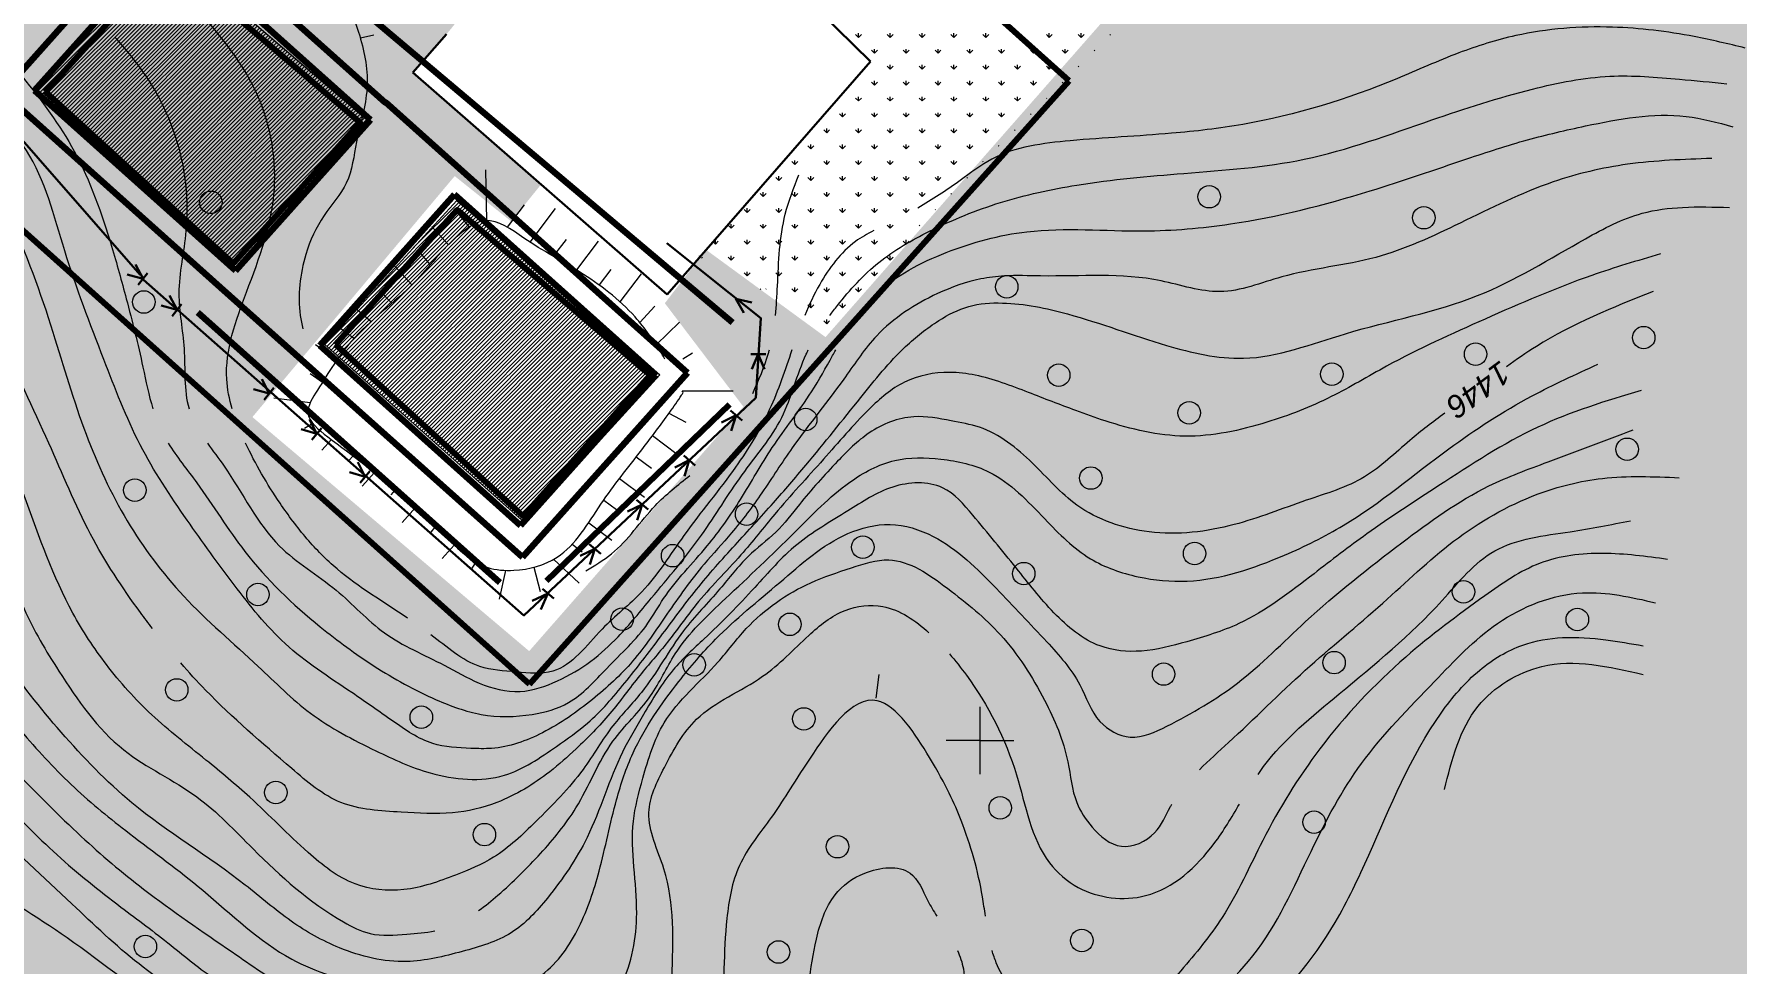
# Model space of a CAD drawing. Header units: millimetres. Extents: x 5637 to 6048, y 3385 to 3927.
# Drawn here: x 5774.3 to 5850, y 3426.3 to 3467.7 of the extents above; entities that cross this region are included whole.
import ezdxf

# ---------------------------------------------------------------- set-up
doc = ezdxf.new("R2010")
doc.units = ezdxf.units.MM
for name, color, linetype in [('Contour Lines', 253, 'Continuous'), ('net', 250, 'Continuous'), ('trees old', 116, 'Continuous')]:
    doc.layers.add(name, color=color, linetype=linetype)
doc.layers.add('dr', color=7, linetype='Continuous', lineweight=30, true_color=0x424d8a)
for name, color, linetype, lineweight in [('fences', 224, 'ограждение1', 80), ('ground 1', 7, 'Continuous', 30), ('hatch', 253, 'Continuous', 13), ('road', 19, 'Continuous', 30), ('wall', 7, 'Continuous', 80)]:
    doc.layers.add(name, color=color, linetype=linetype, lineweight=lineweight)
doc.layers.add('plants1', color=7, linetype='Continuous', true_color=0x89ee5d)
doc.styles.add('Arial cursiv 2.0', font='ariali.ttf', dxfattribs={"height": 2})
doc.linetypes.add('ограждение1', pattern='A,0.25,-0.1,[133,ltypeshp.shx,S=0.1,R=0,X=-0.1,Y=0],-0.1,1', length=1.45)
pattern_1 = [(90, (2816.3681, -1263.7476), (-0.70710678, 0.70710678), [0.1875, -1.22671356]), (45, (2816.3681, -1263.7476), (-0.70710678, 0.70710678), [0.1875, -0.8125]), (135, (2816.3681, -1263.7476), (-0.70710678, -0.70710678), [0.1875, -0.8125])]

# ---------------------------------------------------------------- blocks, each defined once
blk = doc.blocks.new('net')
at = {"layer": 'ground 1', "color": 3, "lineweight": 15}
for p, q in [((0, 3), (0, -3)), ((0, 0), (-3, 0)), ((0, 0), (3, 0))]:
    blk.add_line(p, q, dxfattribs=at)

msp = doc.modelspace()

# ---------------------------------------------------------------- hatches: boundary and pattern name
at = {"layer": 'hatch', "true_color": 0xcd8532}
h = msp.add_hatch(dxfattribs=at)
h.set_pattern_fill('ANSI31', color=23, style=0)
h.set_pattern_definition([(45, (2816.36809, -1263.74761), (-0.0883883476, 0.0883883476), [])])
h.paths.add_polyline_path([(5774.341, 3465.08), (5780.206, 3471.48), (5789.243, 3463.742), (5783.243, 3457.153)])
h = msp.add_hatch(dxfattribs=at)
h.set_pattern_fill('ANSI31', color=23, style=0)
h.set_pattern_definition([(45, (2827.65842, -1274.72844), (-0.0883883476, 0.0883883476), [])])
h.paths.add_polyline_path([(5787.237, 3453.849), (5793.102, 3460.249), (5802.138, 3452.51), (5796.139, 3445.921)])
at = {"layer": 'plants1', "lineweight": 9, "true_color": 0x87ea5d}
h = msp.add_hatch(dxfattribs=at)
h.set_pattern_fill('GRASS', color=83, style=0)
h.set_pattern_definition(pattern_1)
edge = h.paths.add_edge_path()
edge.add_line((5983.543, 3551.446), (5969.641, 3562.838))
edge.add_line((5969.641, 3562.838), (5966.492, 3561.769))
edge.add_line((5966.492, 3561.769), (5955.921, 3557.3))
edge.add_line((5955.921, 3557.3), (5946.239, 3544.639))
edge.add_line((5946.239, 3544.639), (5920.217, 3532.994))
edge.add_line((5920.217, 3532.994), (5906.122, 3533.806))
edge.add_line((5906.122, 3533.806), (5874.303, 3518.906))
edge.add_arc((5872.286, 3523.588), 5.098, 205.90573, 293.3056, ccw=False)
edge.add_line((5867.7, 3521.361), (5862.632, 3531.794))
edge.add_line((5862.632, 3531.794), (5846.301, 3537.846))
edge.add_line((5846.301, 3537.846), (5835.705, 3553.19))
edge.add_line((5835.705, 3553.19), (5829.87, 3565.464))
edge.add_line((5829.87, 3565.464), (5818.952, 3589.788))
edge.add_line((5818.952, 3589.788), (5819.105, 3602.063))
edge.add_line((5819.105, 3602.063), (5812.502, 3616.946))
edge.add_line((5812.502, 3616.946), (5783.214, 3614.413))
edge.add_line((5783.214, 3614.413), (5742.277, 3610.94))
edge.add_line((5742.277, 3610.94), (5740.644, 3628.009))
edge.add_line((5740.644, 3628.009), (5728.217, 3636.089))
edge.add_line((5728.217, 3636.089), (5724.527, 3634.145))
edge.add_line((5724.527, 3634.145), (5745.964, 3596.015))
edge.add_line((5745.964, 3596.015), (5750.559, 3599.374))
edge.add_line((5750.559, 3599.374), (5769.623, 3566.839))
edge.add_line((5769.623, 3566.839), (5734.816, 3545.998))
edge.add_line((5734.816, 3545.998), (5735.197, 3544.983))
edge.add_line((5735.197, 3544.983), (5738.117, 3540.416))
edge.add_line((5738.117, 3540.416), (5741.545, 3535.468))
edge.add_line((5741.545, 3535.468), (5749.037, 3527.602))
edge.add_line((5749.037, 3527.602), (5798.599, 3480.165))
edge.add_arc((5805.583, 3474.341), 9.094, 39.82904, 140.17096, ccw=False)
edge.add_line((5812.566, 3480.165), (5813.836, 3478.643))
edge.add_line((5813.836, 3478.643), (5821.581, 3487.397))
edge.add_line((5821.581, 3487.397), (5830.343, 3479.658))
edge.add_line((5830.343, 3479.658), (5822.089, 3470.396))
edge.add_line((5822.089, 3470.396), (5822.851, 3469.382))
edge.add_line((5822.851, 3469.382), (5809.501, 3454.18))
edge.add_line((5809.501, 3454.18), (5804.183, 3458.066))
edge.add_line((5804.183, 3458.066), (5802.357, 3455.686))
edge.add_line((5802.357, 3455.686), (5805.85, 3451.087))
edge.add_line((5805.85, 3451.087), (5796.325, 3440.222))
edge.add_line((5796.325, 3440.222), (5784.02, 3450.626))
edge.add_line((5784.02, 3450.626), (5793.014, 3461.339))
edge.add_line((5793.014, 3461.339), (5795.526, 3459.325))
edge.add_line((5795.526, 3459.325), (5796.853, 3460.965))
edge.add_line((5796.853, 3460.965), (5791.157, 3465.936))
edge.add_line((5791.157, 3465.936), (5792.654, 3467.652))
edge.add_arc((5786.627, 3472.912), 8, 318.88687, 400.79081)
edge.add_line((5792.683, 3478.138), (5782.845, 3488.438))
edge.add_line((5782.845, 3488.438), (5763.729, 3506.991))
edge.add_line((5763.729, 3506.991), (5752.522, 3518.421))
edge.add_line((5752.522, 3518.421), (5734.816, 3536.224))
edge.add_line((5734.816, 3536.224), (5726.083, 3549.349))
edge.add_line((5726.083, 3549.349), (5715.102, 3569.233))
edge.add_line((5715.102, 3569.233), (5688.066, 3610.011))
edge.add_line((5688.066, 3610.011), (5687.669, 3609.779))
edge.add_line((5687.669, 3609.779), (5701.642, 3588.088))
edge.add_line((5701.642, 3588.088), (5696.039, 3584.445))
edge.add_line((5696.039, 3584.445), (5702.714, 3568.95))
edge.add_line((5702.714, 3568.95), (5693.954, 3563.085))
edge.add_line((5693.954, 3563.085), (5685.569, 3556.596))
edge.add_line((5685.569, 3556.596), (5723.081, 3502.397))
edge.add_line((5723.081, 3502.397), (5785.06, 3394.671))
edge.add_line((5785.06, 3394.671), (5883.788, 3413.05))
edge.add_line((5883.788, 3413.05), (5919.33, 3457.939))
edge.add_line((5919.33, 3457.939), (5966.333, 3498.085))
edge.add_line((5966.333, 3498.085), (6010.1, 3522.463))
edge.add_line((6010.1, 3522.463), (6039.964, 3496.517))
edge.add_line((6039.964, 3496.517), (6039.964, 3522.841))
edge.add_line((6039.964, 3522.841), (6037.045, 3526.909))
edge.add_line((6037.045, 3526.909), (6033.325, 3517.218))
edge.add_line((6033.325, 3517.218), (6030.351, 3517.764))
edge.add_line((6030.351, 3517.764), (6029.211, 3517.176))
edge.add_line((6029.211, 3517.176), (6022.483, 3530.585))
edge.add_line((6022.483, 3530.585), (6022.593, 3530.842))
edge.add_line((6022.593, 3530.842), (5996.701, 3552.464))
edge.add_line((5996.701, 3552.464), (5983.543, 3551.446))
h = msp.add_hatch(dxfattribs=at)
h.set_pattern_fill('GRASS', color=83, style=0)
h.set_pattern_definition(pattern_1)
h.paths.add_polyline_path([(5798.263, 3479.782), (5801.429, 3483.311), (5802.296, 3482.75), (5803.725, 3483.872), (5807.195, 3483.821), (5808.062, 3482.954), (5809.185, 3483.209), (5813.777, 3478.621), (5817.451, 3482.241), (5816.889, 3483.158), (5821.686, 3487.849), (5828.695, 3480.802), (5829.562, 3481.261), (5831.297, 3479.579), (5822.061, 3470.504), (5823.541, 3468.975), (5813.678, 3459.117), (5814.291, 3458.454), (5809.545, 3453.713), (5806.739, 3456.415), (5806.178, 3455.854), (5803.882, 3457.791), (5811.586, 3466.458)])

# ---------------------------------------------------------------- linework, layer by layer
at = {"layer": 'Contour Lines', "lineweight": 5, "ltscale": 0.5}
for p, q in [((5788.825, 3467.485), (5789.421, 3467.622)), ((5811.758, 3438.123), (5811.881, 3439.189))]:
    msp.add_line(p, q, dxfattribs=at)
for points in [[(5750.269, 3481.817), (5753.443, 3481.077), (5757.076, 3480.619), (5761.061, 3479.773), (5763.847, 3479.103), (5766.985, 3477.446), (5770.512, 3476.001), (5775.978, 3474.662), (5780.316, 3473.816), (5784.487, 3472.467), (5787.062, 3470.704), (5788.79, 3467.567), (5789.112, 3465.225), (5788.653, 3462.863), (5788.195, 3461.03), (5787.207, 3459.585), (5786.396, 3457.858), (5786.149, 3455.143), (5786.255, 3454.544)], [(5848.907, 3462.123), (5845.16, 3461.862), (5841.849, 3461.078), (5837.711, 3459.249), (5833.964, 3457.725), (5829.782, 3456.854), (5827.037, 3456.201), (5824.423, 3456.68), (5819.065, 3456.898), (5817.453, 3456.898), (5816.407, 3456.767), (5814.477, 3456.112), (5811.776, 3454.239), (5810.382, 3452.41), (5808.025, 3449.265), (5806.675, 3447.262), (5805.324, 3445.477), (5804.104, 3444.084), (5802.449, 3441.863), (5800.924, 3439.773), (5799.138, 3438.075), (5796.916, 3436.594), (5794.651, 3435.897), (5793.736, 3435.897), (5792.037, 3436.115), (5790.251, 3437.117), (5788.438, 3438.378), (5785.476, 3440.556), (5783.21, 3443.168), (5781.119, 3446.042), (5779.028, 3449.395), (5777.416, 3453.183), (5775.674, 3458.017), (5773.974, 3462.476), (5771.404, 3465.394), (5769.661, 3467.31), (5767.222, 3469.139), (5763.388, 3471.49), (5758.465, 3473.014), (5753.621, 3474.459)], [(5752.267, 3473.925), (5756.852, 3471.807), (5759.81, 3470.87), (5763.754, 3469.54), (5766.662, 3467.52), (5769.176, 3465.204), (5771.148, 3462.937), (5773.169, 3459.587), (5775.149, 3454.393), (5776.628, 3449.86), (5778.452, 3446.017), (5780.966, 3442.666), (5784.281, 3439.535), (5786.598, 3437.466), (5789.506, 3435.791), (5791.922, 3434.805), (5795.225, 3434.707), (5797.542, 3435.988), (5798.922, 3437.022), (5800.577, 3438.809), (5802.16, 3440.85), (5803.76, 3442.959), (5805.481, 3444.937), (5807.183, 3446.808), (5808.63, 3448.492), (5811.067, 3451.495), (5813.058, 3453.757), (5814.539, 3454.914), (5815.866, 3455.543), (5817.364, 3455.696), (5820.264, 3455.208), (5824.655, 3453.814), (5828.083, 3453.24), (5832.614, 3454.329), (5838.495, 3456.027), (5843.287, 3458.553), (5845.814, 3459.685), (5847.6, 3459.946), (5849.691, 3459.946)], [(5845.759, 3451.812), (5841.169, 3450.176), (5836.772, 3447.577), (5833.562, 3445.428), (5831.219, 3443.664), (5827.875, 3441.443), (5825.564, 3440.641), (5823.542, 3440.224), (5821.712, 3440.449), (5819.658, 3441.924), (5817.976, 3443.921), (5816.05, 3446.263), (5814.702, 3447.482), (5812.487, 3447.514), (5810.497, 3446.456), (5808.219, 3444.948), (5806.352, 3443.047), (5804.105, 3440.769), (5802.725, 3439.39), (5801.409, 3437.401), (5800.478, 3435.732), (5798.901, 3431.94), (5797.136, 3429.245), (5795.531, 3427.705), (5793.349, 3426.871), (5790.877, 3426.422), (5787.892, 3427.032), (5785.742, 3428.219), (5783.7, 3429.822), (5778.661, 3433.479), (5775.516, 3436.623), (5772.948, 3439.991), (5770.862, 3444.354), (5769.609, 3447.768), (5768.357, 3451.906), (5766.686, 3455.251), (5763.99, 3457.946), (5759.849, 3460.64)], [(5758.98, 3456.819), (5763.587, 3454.252), (5765.87, 3452.092), (5767.133, 3449.566), (5767.745, 3446.999), (5769.172, 3443.699), (5771.495, 3439.543), (5772.84, 3437.75), (5773.859, 3436.528), (5776.103, 3434.157), (5778.549, 3432.12), (5781.81, 3429.594), (5785.767, 3426.531), (5789.232, 3425.349), (5792.779, 3424.901), (5795.062, 3425.023), (5796.896, 3425.838), (5798.537, 3427.953), (5799.434, 3430.438), (5800.209, 3433.616), (5800.943, 3435.694), (5802.981, 3438.872), (5804.611, 3440.746), (5807.465, 3443.273), (5810.494, 3445.443), (5812.369, 3445.851), (5814.285, 3445.321), (5817.097, 3442.999), (5819.339, 3440.636), (5820.807, 3438.721), (5821.704, 3437.091), (5823.049, 3436.398), (5824.68, 3436.887), (5827.818, 3438.802), (5830.843, 3441.532), (5835.124, 3445.036), (5838.996, 3447.563), (5841.624, 3448.632), (5845.415, 3450.058)], [(5798.837, 3443.797), (5799.984, 3444.544), (5801.929, 3446.687), (5803.474, 3448.033)], [(5837.017, 3434.065), (5838.518, 3437.772), (5841.344, 3439.537), (5845.847, 3439.184)]]:
    msp.add_spline(points, degree=3, dxfattribs=at)
for points, knots in [([(5783.123, 3450.998), (5782.994, 3451.43), (5782.639, 3453.17), (5783.861, 3456.465), (5785.427, 3460.623), (5784.561, 3464.916), (5782.378, 3467.905), (5780.362, 3470.109), (5777.571, 3471.816), (5774.229, 3472.71), (5770.53, 3473.789), (5766.973, 3475.103), (5763.867, 3477.515), (5760, 3478.708), (5755.15, 3479.158), (5751.871, 3480.012), (5749.848, 3480.539)], [169.343107, 169.343107, 169.343107, 169.343107, 172.02535, 179.978057, 189.491464, 198.547535, 204.648867, 211.602292, 216.319411, 224.058624, 232.197578, 239.532405, 246.596659, 255.540461, 263.31077, 275.81877, 275.81877, 275.81877, 275.81877]), ([(5750.833, 3477.158), (5752.312, 3476.544), (5755.462, 3475.237), (5760.346, 3474.574), (5764.696, 3472.996), (5767.623, 3470.466), (5771.13, 3468.889), (5773.753, 3465.877), (5776.376, 3462.406), (5777.585, 3458.898), (5778.485, 3455.658), (5779.079, 3453.265), (5779.41, 3451.596), (5779.593, 3450.998)], [0, 0, 0, 0, 9.565051, 20.366757, 29.475211, 36.7976, 43.357003, 52.226648, 60.29701, 69.370134, 74.209786, 80.483254, 84.243601, 84.243601, 84.243601, 84.243601]), ([(5779.578, 3441.228), (5779.397, 3441.462), (5778.389, 3442.801), (5776.648, 3445.448), (5774.942, 3449.693), (5772.869, 3453.809), (5771.801, 3458.205), (5769.639, 3461.38), (5767.209, 3464.084), (5765.209, 3466.327), (5762.994, 3468.038), (5760.544, 3468.679), (5757.761, 3469.655), (5755.674, 3470.381), (5754.554, 3470.771)], [160.744543, 160.744543, 160.744543, 160.744543, 162.51156, 170.765364, 179.677874, 189.885125, 198.358671, 206.527435, 212.575655, 220.200198, 224.576376, 229.077925, 235.211905, 242.324807, 242.324807, 242.324807, 242.324807]), ([(5850.394, 3467.032), (5849.639, 3467.212), (5847.698, 3467.675), (5844.277, 3468.095), (5840.703, 3467.826), (5837.527, 3466.825), (5833.656, 3465.058), (5829.378, 3463.726), (5824.443, 3463.158), (5820.73, 3462.994), (5817.354, 3462.575), (5815.351, 3461.01), (5814.25, 3460.292), (5813.6, 3459.919)], [0, 0, 0, 0, 4.652239, 11.973885, 20.602582, 25.901468, 31.869152, 46.137719, 52.534965, 61.564496, 68.722435, 72.125777, 76.622306, 76.622306, 76.622306, 76.622306]), ([(5777.908, 3467.512), (5777.936, 3467.48), (5778.448, 3466.895), (5779.499, 3465.609), (5780.512, 3463.58), (5781.085, 3461.265), (5781.187, 3458.828), (5780.553, 3456.224), (5781.117, 3453.622), (5780.957, 3451.824), (5781.202, 3450.998)], [58.731439, 58.731439, 58.731439, 58.731439, 58.988704, 63.361472, 68.709864, 72.403202, 77.61776, 83.206665, 88.141952, 93.488748, 93.488748, 93.488748, 93.488748]), ([(5809.69, 3455.141), (5809.801, 3455.289), (5810.461, 3456.144), (5811.777, 3457.611), (5814.331, 3459.057), (5817.274, 3460.269), (5821.098, 3461.087), (5825.628, 3461.494), (5831.02, 3461.855), (5836.057, 3463.741), (5840.52, 3465.176), (5844.238, 3465.926), (5847.145, 3465.677), (5848.874, 3465.513), (5849.578, 3465.446)], [178.055704, 178.055704, 178.055704, 178.055704, 179.161356, 184.481178, 189.777723, 196.581728, 203.539751, 213.124892, 223.899626, 235.748882, 245.13736, 252.105689, 258.282931, 262.533405, 262.533405, 262.533405, 262.533405]), ([(5757.438, 3464.529), (5758.957, 3463.87), (5761.98, 3462.557), (5765.371, 3460.278), (5767.626, 3457.764), (5769.798, 3454.856), (5770.82, 3450.607), (5772.649, 3446.258), (5773.536, 3442.377), (5775.627, 3438.937), (5777.879, 3435.671), (5781.579, 3434.019), (5784.43, 3430.97), (5786.875, 3428.762), (5789.339, 3427.512), (5790.761, 3427.625), (5791.728, 3427.705), (5792.13, 3427.786)], [0, 0, 0, 0, 9.934484, 19.782837, 24.142935, 30.17802, 41.32279, 49.866072, 58.570772, 64.890544, 73.988596, 81.697417, 88.50986, 98.841556, 101.428991, 104.703371, 107.180722, 107.180722, 107.180722, 107.180722]), ([(5810.757, 3454.903), (5811.055, 3455.332), (5812.139, 3456.675), (5814.863, 3458.076), (5818.919, 3459.182), (5823.211, 3458.763), (5828.349, 3459.202), (5833.149, 3460.43), (5837.473, 3461.929), (5840.652, 3462.978), (5843.876, 3463.71), (5847.012, 3464.306), (5849.157, 3463.719), (5849.846, 3463.53)], [175.764254, 175.764254, 175.764254, 175.764254, 178.884483, 186.133152, 193.528246, 203.923134, 211.647427, 224.410413, 233.492029, 239.141498, 244.445222, 253.430628, 257.6898, 257.6898, 257.6898, 257.6898]), ([(5807.271, 3455.141), (5807.316, 3455.576), (5807.405, 3457.096), (5807.472, 3459.236), (5808.087, 3460.814), (5808.311, 3461.39)], [7.268986, 7.268986, 7.268986, 7.268986, 9.884243, 16.301807, 19.990131, 19.990131, 19.990131, 19.990131]), ([(5811.644, 3458.916), (5811.361, 3458.771), (5810.368, 3458.209), (5809.34, 3456.823), (5808.772, 3455.612), (5808.577, 3455.141)], [81.002842, 81.002842, 81.002842, 81.002842, 82.90553, 87.861973, 90.930815, 90.930815, 90.930815, 90.930815]), ([(5846.619, 3457.877), (5845.597, 3457.574), (5842.935, 3456.788), (5838.904, 3455.027), (5835.013, 3453.279), (5831.94, 3451.417), (5828.962, 3450.251), (5825.507, 3449.499), (5822.626, 3450.193), (5820.357, 3451.008), (5818.455, 3451.746), (5816.612, 3452.463), (5814.722, 3452.69), (5812.949, 3452.35), (5811.143, 3450.767), (5809.378, 3448.676), (5807.408, 3446.569), (5805.65, 3444.302), (5803.862, 3442.567), (5802.544, 3440.632), (5801.163, 3439.107), (5799.958, 3437.4), (5798.572, 3436.005), (5796.969, 3434.575), (5795.151, 3433.463), (5792.831, 3432.916), (5790.506, 3433.08), (5787.858, 3433.208), (5785.097, 3435.579), (5782.723, 3437.609), (5781.191, 3439.282), (5780.831, 3439.696)], [0, 0, 0, 0, 6.392407, 16.644844, 26.345867, 31.971424, 38.13876, 45.513769, 52.728675, 55.515775, 60.001643, 64.990133, 67.283403, 71.380601, 75.336194, 81.376151, 87.87865, 92.603337, 98.579075, 102.755841, 106.605003, 110.905776, 115.262886, 118.363597, 123.798781, 127.849358, 132.409811, 137.839822, 143.154946, 153.503812, 156.79462, 156.79462, 156.79462, 156.79462]), ([(5846.292, 3456.215), (5844.507, 3455.495), (5842.218, 3454.571), (5840.206, 3453.176), (5839.77, 3452.858)], [0, 0, 0, 0, 11.472434, 14.706793, 14.706793, 14.706793, 14.706793]), ([(5780.281, 3449.466), (5780.657, 3448.856), (5781.916, 3447.308), (5783.74, 3444.277), (5786.53, 3441.61), (5789.448, 3439.473), (5791.846, 3438.145), (5794.225, 3437.268), (5796.279, 3437.294), (5798.347, 3437.863), (5799.844, 3439.607), (5801.411, 3441.013), (5802.557, 3443.092), (5804.203, 3444.721), (5805.79, 3446.989), (5807.127, 3449.407), (5808.734, 3451.387), (5809.555, 3452.9), (5809.909, 3453.527), (5809.956, 3453.609)], [87.640889, 87.640889, 87.640889, 87.640889, 91.963136, 99.405562, 108.891161, 114.815605, 121.094594, 125.31006, 129.84079, 133.229742, 137.794529, 143.220347, 145.82558, 151.91224, 156.993315, 162.392294, 168.469837, 172.187949, 172.750027, 172.750027, 172.750027, 172.750027]), ([(5782.02, 3449.466), (5782.261, 3449.127), (5783.433, 3447.608), (5784.678, 3444.897), (5787.77, 3443.121), (5789.799, 3440.821), (5792.201, 3439.836), (5794.086, 3438.715), (5795.89, 3438.24), (5797.611, 3438.857), (5799.08, 3439.7), (5800.456, 3440.985), (5802.025, 3442.919), (5803.999, 3445.225), (5805.682, 3448.067), (5807.769, 3450.462), (5808.24, 3452.578), (5808.701, 3453.548), (5808.731, 3453.609)], [97.020815, 97.020815, 97.020815, 97.020815, 99.469916, 108.122224, 114.517832, 120.235735, 126.271854, 129.763269, 133.483075, 136.942281, 140.385051, 143.63668, 148.15332, 155.337189, 161.781838, 167.98569, 174.03354, 174.44187, 174.44187, 174.44187, 174.44187]), ([(5808.008, 3453.609), (5807.701, 3452.719), (5807.095, 3450.875), (5805.408, 3448.118), (5803.275, 3445.614), (5801.608, 3442.9), (5799.398, 3441.236), (5797.9, 3439.076), (5795.738, 3439.308), (5793.765, 3439.422), (5792.663, 3440.409), (5791.96, 3440.949)], [94.201298, 94.201298, 94.201298, 94.201298, 99.840616, 105.814166, 113.415243, 119.66245, 124.526913, 130.278752, 133.524005, 136.805787, 141.992302, 141.992302, 141.992302, 141.992302]), ([(5806.267, 3451.671), (5806.528, 3452.262), (5806.809, 3452.899), (5806.992, 3453.561), (5807.005, 3453.609)], [0, 0, 0, 0, 3.850501, 4.149746, 4.149746, 4.149746, 4.149746]), ([(5794.079, 3428.684), (5794.376, 3428.896), (5795.364, 3429.706), (5796.832, 3431.174), (5798.689, 3433.397), (5799.703, 3436.14), (5801.771, 3438.01), (5802.879, 3440.527), (5805.286, 3442.774), (5807.922, 3445.247), (5810.174, 3447.613), (5812.484, 3448.862), (5814.693, 3448.823), (5817.207, 3448.268), (5819.121, 3446.21), (5821.053, 3444.245), (5823.361, 3443.443), (5826.357, 3443.161), (5829.477, 3444.216), (5833.421, 3446.161), (5836.767, 3449.025), (5840.535, 3451.463), (5842.852, 3452.524), (5843.836, 3452.975)], [111.51788, 111.51788, 111.51788, 111.51788, 113.672914, 118.982481, 124.104195, 130.882659, 136.12483, 140.438905, 147.117039, 155.559583, 162.238023, 166.671384, 170.781619, 175.234808, 181.701875, 187.081522, 191.611615, 195.99358, 204.961929, 210.804953, 222.384515, 231.170519, 237.658344, 237.658344, 237.658344, 237.658344]), ([(5837.03, 3450.798), (5836.506, 3450.409), (5835.298, 3449.497), (5833.523, 3447.74), (5830.657, 3446.908), (5827.59, 3445.659), (5824.004, 3445.228), (5820.685, 3446.359), (5818.749, 3448.666), (5816.877, 3450.15), (5814.957, 3450.473), (5813.275, 3450.817), (5811.41, 3450.065), (5809.867, 3448.505), (5808.518, 3447.005), (5807.344, 3445.45), (5805.937, 3444.428), (5804.722, 3442.815), (5803.304, 3441.393), (5802.27, 3439.757), (5801.314, 3438.283), (5799.89, 3436.856), (5798.663, 3434.678), (5796.788, 3432.802), (5794.982, 3431.047), (5792.892, 3430.188), (5790.857, 3429.459), (5788.383, 3429.7), (5786.176, 3431.478), (5784.189, 3433.532), (5781.814, 3435.518), (5779.514, 3437.296), (5777.526, 3439.508), (5775.457, 3442.664), (5774.371, 3445.793), (5773.546, 3448.028), (5773.36, 3448.529)], [21.556383, 21.556383, 21.556383, 21.556383, 25.47752, 30.652453, 36.244468, 43.010853, 50.603549, 57.441978, 62.894021, 68.578824, 71.165472, 74.499168, 78.715405, 82.490045, 87.623509, 90.842247, 94.108412, 97.936743, 102.889911, 106.10607, 109.522473, 113.405265, 118.119933, 124.376449, 129.283161, 133.021678, 137.811449, 142.163589, 147.198447, 154.33207, 159.441826, 165.731857, 171.749555, 177.191133, 188.26524, 191.476331, 191.476331, 191.476331, 191.476331]), ([(5790.916, 3441.693), (5789.847, 3442.411), (5788.216, 3443.367), (5786.389, 3445.209), (5785.009, 3447.08), (5784.154, 3448.527), (5783.719, 3449.466)], [144.515197, 144.515197, 144.515197, 144.515197, 152.182299, 155.971786, 159.948593, 166.099029, 166.099029, 166.099029, 166.099029]), ([(5826.122, 3434.95), (5826.535, 3435.365), (5828.175, 3436.814), (5830.731, 3439.399), (5834.23, 3442.217), (5837.333, 3445.254), (5840.68, 3447.196), (5844.171, 3448.066), (5846.312, 3447.978), (5847.455, 3447.931)], [181.390398, 181.390398, 181.390398, 181.390398, 184.87284, 194.254487, 203.374428, 211.739431, 220.261208, 226.226892, 233.058548, 233.058548, 233.058548, 233.058548]), ([(5828.729, 3434.737), (5828.809, 3434.855), (5829.782, 3436.218), (5832.757, 3438.669), (5836.311, 3441.578), (5839.097, 3445.115), (5842.405, 3445.449), (5844.411, 3445.844), (5845.295, 3446.018)], [186.713241, 186.713241, 186.713241, 186.713241, 187.580747, 196.901605, 209.25597, 215.694817, 222.622003, 228.080631, 228.080631, 228.080631, 228.080631]), ([(5766.649, 3444.571), (5767.34, 3443.327), (5768.637, 3440.991), (5770.779, 3437.601), (5773.551, 3434.81), (5776.262, 3432.043), (5779.447, 3429.333), (5782.655, 3427.187), (5785.755, 3424.999), (5788.926, 3423.796), (5791.836, 3423.253), (5794.19, 3422.525), (5796.347, 3422.439), (5798.894, 3422.886), (5800.714, 3425.447), (5801.355, 3428.829), (5800.674, 3431.976), (5801.428, 3434.79), (5802.233, 3437.47), (5804.443, 3439.254), (5806.225, 3441.689), (5808.329, 3443.165), (5810.558, 3443.892), (5812.731, 3444.614), (5815.058, 3442.946), (5817.478, 3440.991), (5819.231, 3438.241), (5820.319, 3435.694), (5820.486, 3433.616), (5821.341, 3432.301), (5822.605, 3431.222), (5824.253, 3431.983), (5824.633, 3432.953), (5824.876, 3433.381), (5824.897, 3433.418)], [0, 0, 0, 0, 8.541455, 16.04554, 23.944498, 32.051915, 39.30575, 48.973535, 55.218158, 61.993436, 69.09234, 73.005832, 76.669391, 82.061932, 87.601883, 94.208463, 102.375742, 106.298023, 111.584308, 118.777035, 122.687626, 129.726439, 133.568772, 136.958928, 142.76125, 149.04592, 156.043776, 161.908028, 165.597667, 168.184783, 171.300138, 174.479081, 177.193784, 177.446485, 177.446485, 177.446485, 177.446485]), ([(5846.928, 3444.301), (5845.983, 3444.429), (5844.101, 3444.685), (5841.174, 3444.345), (5838.356, 3442.373), (5834.927, 3439.826), (5831.497, 3436.19), (5828.994, 3432.137), (5827.429, 3428.53), (5825.406, 3426.124), (5823.54, 3424.003), (5820.876, 3423.6), (5818.386, 3424.247), (5817.266, 3425.817), (5816.958, 3426.728), (5816.905, 3426.913)], [0, 0, 0, 0, 5.727905, 11.411932, 17.114897, 25.994588, 37.166506, 46.780778, 54.510214, 60.511343, 65.728123, 70.822011, 75.789503, 80.42135, 81.583345, 81.583345, 81.583345, 81.583345]), ([(5815.362, 3426.913), (5815.483, 3426.652), (5815.844, 3425.629), (5815.425, 3423.62), (5816.894, 3421.888), (5818.119, 3420.263), (5820.385, 3420.105), (5822.454, 3421.674), (5825.309, 3423.638), (5828.932, 3426.559), (5830.921, 3431.105), (5833.206, 3435.466), (5836.355, 3438.588), (5839.228, 3441.711), (5842.915, 3443.171), (5845.32, 3442.619), (5846.402, 3442.372)], [117.133844, 117.133844, 117.133844, 117.133844, 118.919281, 123.930848, 128.068512, 131.977105, 135.679219, 140.195851, 147.110766, 156.762779, 167.403993, 176.401703, 186.156577, 193.793067, 201.814348, 208.366733, 208.366733, 208.366733, 208.366733]), ([(5767.013, 3440.15), (5767.949, 3438.96), (5769.721, 3436.709), (5772.634, 3433.839), (5775.278, 3431.11), (5777.929, 3429.002), (5780.339, 3427.24), (5782.61, 3425.273), (5785.756, 3424.142), (5789.299, 3422.802), (5792.71, 3422.001), (5795.555, 3421.085), (5798.099, 3420.584), (5800.568, 3421.356), (5802.599, 3423.202), (5802.689, 3426.6), (5802.852, 3429.826), (5801.264, 3432.898), (5802.403, 3435.21), (5803.733, 3437.651), (5806.651, 3438.78), (5808.525, 3440.765), (5810.2, 3442.161), (5812.332, 3442.393), (5813.5, 3441.585), (5814.098, 3441.04)], [0, 0, 0, 0, 9.075341, 17.165988, 24.51435, 31.854437, 37.432201, 42.466428, 49.722752, 57.201861, 65.264137, 70.650982, 75.222731, 80.501881, 85.693091, 90.370787, 100.04365, 105.222631, 109.457861, 114.613491, 121.622969, 127.093991, 131.034675, 134.388907, 139.108052, 139.108052, 139.108052, 139.108052]), ([(5791.517, 3417.494), (5792.832, 3416.988), (5795.263, 3416.023), (5798.365, 3414.197), (5801.801, 3413.431), (5805.72, 3414.123), (5809.838, 3413.593), (5813.564, 3415.57), (5817.043, 3416.371), (5821.135, 3417.657), (5824.526, 3420.66), (5828.797, 3423.662), (5831.892, 3427.342), (5834.201, 3432.265), (5835.819, 3436.345), (5838.41, 3439.396), (5840.331, 3440.565), (5842.316, 3440.905), (5844.119, 3440.757), (5845.305, 3440.553), (5845.855, 3440.459)], [36.091091, 36.091091, 36.091091, 36.091091, 44.539639, 51.754384, 57.592489, 65.171283, 75.488317, 81.479487, 89.902754, 96.970807, 106.864923, 116.617912, 128.377491, 135.078893, 149.243058, 154.397877, 158.831406, 162.412072, 166.285142, 169.636049, 169.636049, 169.636049, 169.636049]), ([(5815.007, 3440.105), (5815.275, 3439.797), (5816.537, 3438.188), (5818.149, 3435.087), (5818.71, 3431.32), (5821.017, 3429.305), (5824.167, 3428.929), (5826.546, 3431.126), (5827.556, 3432.829), (5827.905, 3433.418)], [141.683212, 141.683212, 141.683212, 141.683212, 144.132437, 154.052949, 162.392467, 165.767799, 171.793398, 179.457576, 183.575062, 183.575062, 183.575062, 183.575062]), ([(5816.608, 3428.445), (5816.567, 3428.729), (5816.369, 3430.159), (5815.722, 3432.419), (5814.603, 3434.825), (5811.566, 3439.533), (5808.342, 3434.825), (5807.227, 3432.904), (5805.484, 3430.812), (5804.94, 3427.618), (5805.022, 3424.201), (5804.498, 3420.653), (5802.438, 3418.343), (5799.254, 3418.159), (5795.911, 3419.42), (5791.834, 3420.989), (5787.196, 3422.596), (5782.591, 3423.882), (5778.819, 3426.27), (5775.719, 3429.282), (5772.393, 3432.328), (5769.129, 3435.398), (5767.094, 3437.235), (5766.126, 3438.109)], [84.712102, 84.712102, 84.712102, 84.712102, 86.424722, 93.251586, 98.096628, 101.945277, 106.840226, 112.211296, 117.266604, 122.052966, 131.030055, 138.071386, 142.972339, 148.196878, 155.946873, 164.38852, 174.405639, 185.427843, 192.87724, 200.891452, 211.31979, 219.948074, 227.773265, 227.773265, 227.773265, 227.773265]), ([(5771.524, 3430.165), (5772.965, 3429.308), (5776.128, 3427.426), (5780.504, 3423.757), (5786.059, 3421.201), (5792.225, 3419.304), (5797.096, 3416.795), (5801.258, 3416.181), (5803.883, 3416.049), (5806.224, 3417.356), (5807.917, 3419.963), (5808.65, 3423.509), (5808.827, 3426.825), (5809.676, 3429.378), (5811.241, 3430.542), (5813.365, 3430.785), (5813.909, 3429.331), (5814.306, 3428.664), (5814.443, 3428.445)], [0, 0, 0, 0, 10.053439, 22.057668, 34.06535, 46.389552, 60.8598, 66.370476, 71.638333, 76.231883, 81.707918, 89.770478, 97.587971, 101.87245, 105.13636, 109.172811, 112.092673, 113.581905, 113.581905, 113.581905, 113.581905])]:
    msp.add_open_spline(points, degree=3, knots=knots, dxfattribs=at)
at = {"layer": 'dr', "color": 4, "ltscale": 0.5}
for p, q in [((5779.156, 3456.769), (5778.45, 3456.967)), ((5778.822, 3457.408), (5779.156, 3456.769)), ((5780.669, 3455.387), (5779.963, 3455.585)), ((5780.336, 3456.026), (5780.669, 3455.387)), ((5805.871, 3455.264), (5805.512, 3455.888)), ((5805.512, 3455.888), (5806.225, 3455.72)), ((5806.217, 3452.757), (5806.5, 3453.419)), ((5806.5, 3453.419), (5806.793, 3452.748)), ((5784.767, 3451.67), (5784.061, 3451.868)), ((5784.434, 3452.308), (5784.767, 3451.67)), ((5786.554, 3450.523), (5786.887, 3449.885)), ((5804.878, 3450.391), (5805.526, 3450.707)), ((5805.526, 3450.707), (5805.309, 3450.007)), ((5786.887, 3449.885), (5786.181, 3450.083)), ((5802.797, 3448.389), (5803.444, 3448.705)), ((5803.444, 3448.705), (5803.227, 3448.005)), ((5789.038, 3447.975), (5788.332, 3448.173)), ((5788.705, 3448.614), (5789.038, 3447.975)), ((5800.702, 3446.421), (5801.35, 3446.737)), ((5801.35, 3446.737), (5801.133, 3446.037)), ((5798.598, 3444.451), (5799.245, 3444.767)), ((5799.245, 3444.767), (5799.028, 3444.067)), ((5796.454, 3442.459), (5797.156, 3442.787)), ((5797.156, 3442.787), (5796.85, 3442.072))]:
    msp.add_line(p, q, dxfattribs=at)
for points in [[(5779.034, 3456.945), (5772.205, 3464.732)], [(5779.175, 3456.729), (5796.09, 3441.809), (5806.395, 3451.484), (5806.621, 3455.027), (5802.442, 3458.363)], [(5779.358, 3457.02), (5778.936, 3456.497)], [(5780.872, 3455.639), (5780.449, 3455.115)], [(5806.177, 3453.417), (5806.85, 3453.421)], [(5784.97, 3451.921), (5784.547, 3451.398)], [(5805.28, 3450.916), (5805.792, 3450.48)], [(5787.09, 3450.136), (5786.667, 3449.613)], [(5803.198, 3448.914), (5803.71, 3448.478)], [(5789.241, 3448.226), (5788.818, 3447.703)], [(5801.104, 3446.947), (5801.616, 3446.51)], [(5798.999, 3444.977), (5799.511, 3444.54)], [(5796.91, 3442.996), (5797.422, 3442.56)]]:
    msp.add_lwpolyline(points, dxfattribs=at)
at = {"layer": 'fences', "ltscale": 3}
for p, q in [((5820.34, 3465.573), (5791.277, 3491.622)), ((5796.332, 3438.747), (5820.34, 3465.573)), ((5796.332, 3438.747), (5767.299, 3464.769))]:
    msp.add_line(p, q, dxfattribs=at)
at = {"layer": 'ground 1', "lineweight": 5, "ltscale": 0.5}
for p, q in [((5794.385, 3461.622), (5794.429, 3459.361)), ((5796.1, 3460.06), (5795.349, 3459.07)), ((5793.211, 3459.61), (5793.657, 3459.071)), ((5797.484, 3459.892), (5796.353, 3458.406)), ((5791.998, 3459.095), (5792.733, 3458.285)), ((5797.975, 3458.519), (5797.392, 3457.776)), ((5791.413, 3457.981), (5791.924, 3457.396)), ((5799.394, 3458.439), (5798.427, 3457.168)), ((5790.22, 3457.482), (5791.108, 3456.504)), ((5799.957, 3457.185), (5799.431, 3456.5)), ((5801.304, 3456.986), (5800.362, 3455.748)), ((5789.679, 3456.236), (5790.223, 3455.689)), ((5788.479, 3455.568), (5789.299, 3454.876)), ((5801.912, 3455.557), (5801.241, 3454.835)), ((5803.01, 3454.846), (5801.965, 3453.844)), ((5787.944, 3454.565), (5788.511, 3454.144)), ((5786.827, 3453.853), (5787.792, 3453.182)), ((5803.582, 3453.47), (5803.161, 3453.206)), ((5786.589, 3452.559), (5787.141, 3452.174)), ((5803.133, 3451.785), (5805.395, 3451.799)), ((5786.588, 3451.258), (5784.971, 3451.463)), ((5786.702, 3450.345), (5786.331, 3450.119)), ((5802.541, 3450.794), (5803.296, 3450.404)), ((5787.534, 3449.625), (5787.112, 3449.156)), ((5801.809, 3449.801), (5802.9, 3448.973)), ((5788.492, 3448.895), (5788.325, 3448.71)), ((5801.08, 3448.851), (5801.758, 3448.359)), ((5789.446, 3448.161), (5788.896, 3447.55)), ((5800.343, 3447.901), (5801.448, 3447.061)), ((5790.379, 3447.402), (5790.179, 3447.172)), ((5791.278, 3446.609), (5790.679, 3445.944)), ((5799.637, 3446.932), (5800.206, 3446.517)), ((5792.153, 3445.775), (5791.901, 3445.448)), ((5798.971, 3445.929), (5799.997, 3445.15)), ((5792.997, 3444.931), (5792.463, 3444.338)), ((5798.241, 3444.977), (5798.686, 3444.639)), ((5793.951, 3444.178), (5793.778, 3443.911)), ((5797.403, 3444.304), (5798.546, 3443.239)), ((5795.274, 3443.811), (5794.985, 3442.526)), ((5796.537, 3443.952), (5796.816, 3442.866))]:
    msp.add_line(p, q, dxfattribs=at)
msp.add_open_spline([(5802.357, 3453.206), (5802.313, 3453.282), (5801.923, 3453.939), (5800.883, 3455.442), (5798.659, 3457.129), (5796.426, 3458.263), (5794.548, 3459.726), (5792.679, 3458.41), (5791.171, 3456.302), (5788.475, 3454.386), (5787.252, 3452.339), (5786.175, 3450.68), (5788.186, 3449.109), (5790.136, 3447.688), (5792.386, 3445.592), (5793.955, 3443.891), (5795.93, 3443.742), (5798.059, 3444.322), (5799.457, 3446.828), (5801.149, 3448.911), (5802.354, 3450.526), (5802.959, 3451.379), (5803.147, 3451.679), (5803.169, 3451.715), (5803.157, 3451.738), (5803.145, 3451.762), (5803.133, 3451.785)], degree=3, knots=[3.39557, 3.39557, 3.39557, 3.39557, 3.919291, 7.983285, 14.308365, 20.124713, 23.890178, 26.531104, 32.341181, 40.024386, 45.310359, 47.508911, 50.244857, 57.981877, 63.435247, 68.634473, 70.977514, 74.986579, 81.120811, 87.162074, 91.317372, 93.176772, 93.435567, 93.435567, 93.435567, 93.593237, 93.593237, 93.593237, 93.593237], dxfattribs=at)
at = {"layer": 'hatch', "color": 23, "true_color": 0xcd8532}
for points in [[(5774.341, 3465.08), (5780.206, 3471.48), (5789.243, 3463.742), (5783.243, 3457.153)], [(5787.237, 3453.849), (5793.102, 3460.249), (5802.138, 3452.51), (5796.139, 3445.921)]]:
    msp.add_lwpolyline(points, close=True, dxfattribs=at)
at = {"layer": 'hatch', "color": 255, "lineweight": 80}
for points in [[(5774.819, 3465.086), (5780.233, 3471.062), (5788.813, 3463.715), (5783.165, 3457.458)], [(5787.714, 3453.855), (5793.128, 3459.831), (5801.708, 3452.483), (5796.061, 3446.226)]]:
    msp.add_lwpolyline(points, close=True, dxfattribs=at)
at = {"layer": 'road', "lineweight": 30, "ltscale": 0.5}
for p, q in [((5791.9, 3485.718), (5811.495, 3466.428)), ((5791.157, 3465.936), (5792.654, 3467.652)), ((5802.458, 3456.073), (5811.495, 3466.428)), ((5791.157, 3465.936), (5802.458, 3456.073))]:
    msp.add_line(p, q, dxfattribs=at)
at = {"layer": 'trees old', "lineweight": 5, "ltscale": 0.5}
for centre in [(5826.561, 3460.421), (5826.561, 3460.421), (5782.169, 3460.172), (5782.169, 3460.172), (5836.099, 3459.488), (5836.099, 3459.488), (5779.196, 3455.741), (5779.196, 3455.741), (5817.558, 3456.417), (5817.558, 3456.417), (5845.877, 3454.157), (5845.877, 3454.157), (5838.404, 3453.419), (5838.404, 3453.419), (5819.868, 3452.486), (5819.868, 3452.486), (5832.012, 3452.535), (5832.012, 3452.535), (5808.619, 3450.521), (5808.619, 3450.521), (5825.67, 3450.815), (5825.67, 3450.815), (5845.139, 3449.193), (5845.139, 3449.193), (5778.792, 3447.378), (5778.792, 3447.378), (5821.294, 3447.916), (5821.294, 3447.916), (5805.992, 3446.307), (5805.992, 3446.307), (5802.704, 3444.464), (5802.704, 3444.464), (5811.163, 3444.844), (5811.163, 3444.844), (5825.91, 3444.558), (5825.91, 3444.558), (5818.314, 3443.666), (5818.314, 3443.666), (5837.863, 3442.854), (5837.863, 3442.854), (5784.267, 3442.739), (5784.267, 3442.739), (5800.461, 3441.639), (5800.461, 3441.639), (5807.916, 3441.412), (5807.916, 3441.412), (5842.927, 3441.625), (5842.927, 3441.625), (5803.657, 3439.612), (5803.657, 3439.612), (5824.533, 3439.201), (5824.533, 3439.201), (5832.111, 3439.709), (5832.111, 3439.709), (5780.656, 3438.496), (5780.656, 3438.496), (5791.531, 3437.284), (5791.531, 3437.284), (5808.534, 3437.207), (5808.534, 3437.207), (5785.06, 3433.936), (5785.06, 3433.936), (5817.269, 3433.254), (5817.269, 3433.254), (5831.22, 3432.616), (5831.22, 3432.616), (5794.335, 3432.063), (5794.335, 3432.063), (5810.033, 3431.527), (5810.033, 3431.527), (5779.261, 3427.088), (5779.261, 3427.088), (5820.895, 3427.358), (5820.895, 3427.358), (5807.41, 3426.846), (5807.41, 3426.846)]:
    msp.add_circle(centre, 0.5, dxfattribs=at)
at = {"layer": 'wall', "lineweight": 90}
for p, q in [((5805.359, 3454.829), (5781.574, 3474.903)), ((5772.922, 3465.061), (5780.249, 3473.266)), ((5789.931, 3464.588), (5780.249, 3473.266)), ((5774.333, 3465.14), (5780.327, 3471.853)), ((5789.264, 3463.843), (5780.327, 3471.853)), ((5782.594, 3456.392), (5772.922, 3465.061)), ((5783.262, 3457.137), (5774.333, 3465.14)), ((5803.357, 3452.594), (5789.93, 3464.62)), ((5783.269, 3457.13), (5789.264, 3463.843)), ((5787.015, 3453.813), (5793.009, 3460.526)), ((5801.946, 3452.517), (5793.009, 3460.526)), ((5796.021, 3444.398), (5782.594, 3456.392)), ((5795.022, 3443.279), (5781.595, 3455.274)), ((5795.944, 3445.81), (5787.015, 3453.813)), ((5795.944, 3445.81), (5801.946, 3452.517)), ((5796.021, 3444.398), (5803.357, 3452.594)), ((5797.089, 3443.349), (5805.231, 3451.178))]:
    msp.add_line(p, q, dxfattribs=at)

# ---------------------------------------------------------------- block references
at = {"layer": 'net', "lineweight": 5, "ltscale": 0.5, "xscale": 0.5, "yscale": 0.5, "zscale": 0.5}
msp.add_blockref('net', (5816.368, 3436.252), dxfattribs=at)

# ---------------------------------------------------------------- texts
at = {"layer": 'Contour Lines', "lineweight": 5, "ltscale": 0.5, "style": 'Arial cursiv 2.0'}
msp.add_text('1446', height=1, rotation=216.5179, dxfattribs=at).set_placement((5839.484, 3453.163))

doc.saveas('drawing.dxf')
